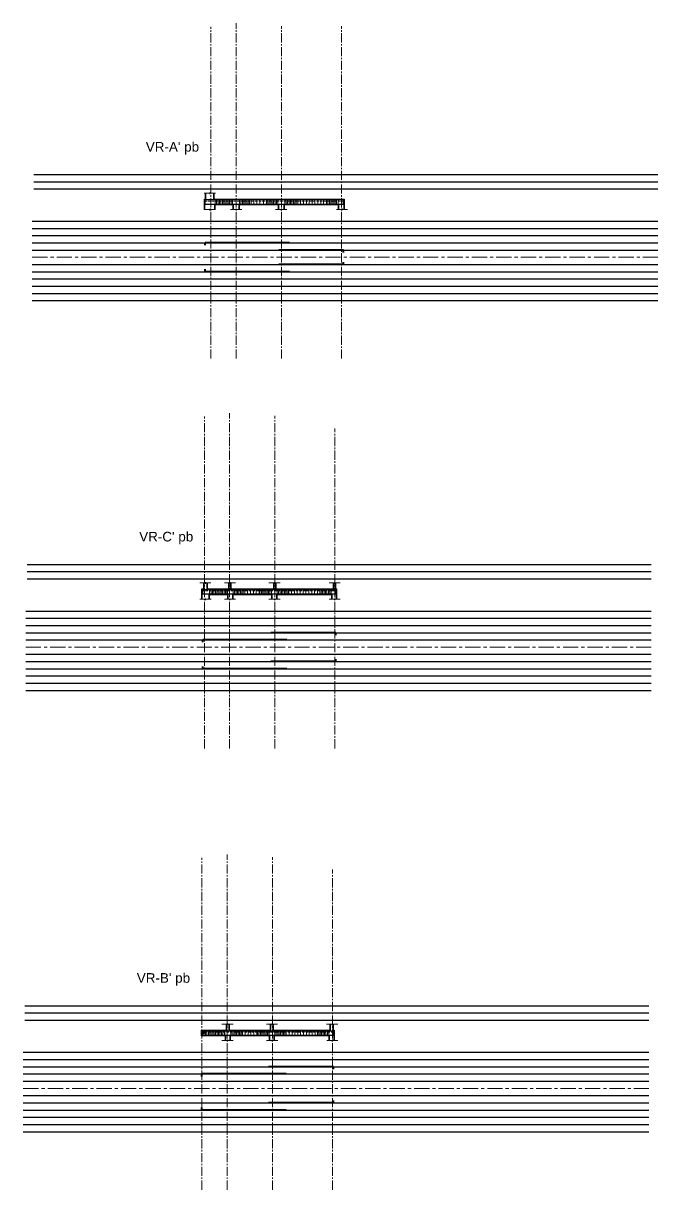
# Model space of a CAD drawing. Header units: millimetres. Extents: x 1130 to 2176, y -195 to 376.
# Drawn here: x 2101.3 to 2167.2, y 254.4 to 375.7 of the extents above; entities that cross this region are included whole.
import ezdxf

# ---------------------------------------------------------------- set-up
doc = ezdxf.new("R2010")
doc.units = ezdxf.units.MM
for name, pattern in [('AXES', [50.8, 31.75, -6.35, 6.35, -6.35]), ('CENTER2', [28.575, 19.05, -3.175, 3.175, -3.175]), ('HIDDEN', [0.375, 0.25, -0.125])]:
    doc.linetypes.add(name, pattern=pattern)
for name, color, linetype in [('A- TEXTO 1', 7, 'Continuous'), ('EDIS-MURO PERIMETRAL', 3, 'Continuous'), ('TEXTURA', 8, 'Continuous')]:
    doc.layers.add(name, color=color, linetype=linetype)
for name, color, linetype, lineweight in [('EDIS-BORDE DE LOSA', 3, 'Continuous', 9), ('EDIS-COLUMNAS SOTANO', 7, 'Continuous', 40), ('EDIS-EJES COLUMNAS', 9, 'CENTER2', 15), ('EDIS-ESTRIBOS', 3, 'Continuous', 15), ('EDIS-PEDESTALES', 4, 'Continuous', 13), ('EDIS-PL-DIMENSION', 8, 'Continuous', 13), ('EDIS-REFUERZOS', 6, 'Continuous', 30), ('EDIS-REFUERZOS DETALLES', 7, 'Continuous', 40), ('EDIS-VIGAS RIOSTRAS', 6, 'Continuous', 13), ('Est-PL-DIMENSION', 8, 'Continuous', 13)]:
    doc.layers.add(name, color=color, linetype=linetype, lineweight=lineweight)
doc.layers.add('EDIS-VIEWPOTS', color=8, linetype='Continuous', plot=False)
doc.styles.add('style1', font='arial.ttf', dxfattribs={"height": 0.2})

# ---------------------------------------------------------------- blocks, each defined once
blk = doc.blocks.new('*U608')
at = {"layer": 'EDIS-ESTRIBOS', "linetype": 'ByBlock'}
blk.add_line((0, -0.2375), (0, 0.2375), dxfattribs=at)
blk = doc.blocks.new('*U607')
at = {"layer": 'EDIS-PL-DIMENSION', "color": 0, "linetype": 'ByBlock', "lineweight": -2, "transparency": 16777216}
for p in [(1997.44, 320.7), (1997.59, 320.7), (1997.74, 320.7), (1997.89, 320.7), (1998.04, 320.7), (1998.19, 320.7), (1998.34, 320.7), (1998.49, 320.7), (1998.64, 320.7)]:
    blk.add_blockref('*U608', p, dxfattribs=at)
blk = doc.blocks.new('*U610')
at = {"layer": 'EDIS-ESTRIBOS', "linetype": 'ByBlock'}
blk.add_line((0, -0.2375), (0, 0.2375), dxfattribs=at)
blk = doc.blocks.new('*U609')
at = {"layer": 'EDIS-PL-DIMENSION', "color": 0, "linetype": 'ByBlock', "lineweight": -2, "transparency": 16777216}
for p in [(1997.44, 320.7), (1997.59, 320.7), (1997.74, 320.7), (1997.89, 320.7), (1998.04, 320.7), (1998.19, 320.7), (1998.34, 320.7), (1998.49, 320.7), (1998.64, 320.7)]:
    blk.add_blockref('*U610', p, dxfattribs=at)
blk = doc.blocks.new('*U612')
at = {"layer": 'EDIS-ESTRIBOS', "linetype": 'ByBlock'}
blk.add_line((0, -0.2375), (0, 0.2375), dxfattribs=at)
blk = doc.blocks.new('*U611')
at = {"layer": 'EDIS-PL-DIMENSION', "color": 0, "linetype": 'ByBlock', "lineweight": -2, "transparency": 16777216}
for p in [(1997.44, 320.7), (1997.59, 320.7), (1997.74, 320.7), (1997.89, 320.7), (1998.04, 320.7), (1998.19, 320.7), (1998.34, 320.7), (1998.49, 320.7), (1998.64, 320.7)]:
    blk.add_blockref('*U612', p, dxfattribs=at)
blk = doc.blocks.new('*U614')
at = {"layer": 'EDIS-ESTRIBOS', "linetype": 'ByBlock'}
blk.add_line((0, -0.2375), (0, 0.2375), dxfattribs=at)
blk = doc.blocks.new('*U613')
at = {"layer": 'EDIS-PL-DIMENSION', "color": 0, "linetype": 'ByBlock', "lineweight": -2, "transparency": 16777216}
for p in [(1997.44, 320.7), (1997.59, 320.7), (1997.74, 320.7), (1997.89, 320.7), (1998.04, 320.7), (1998.19, 320.7), (1998.34, 320.7), (1998.49, 320.7), (1998.64, 320.7)]:
    blk.add_blockref('*U614', p, dxfattribs=at)
blk = doc.blocks.new('*U615')
at = {"layer": 'EDIS-ESTRIBOS', "linetype": 'ByBlock'}
blk.add_line((0, -0.2375), (0, 0.2375), dxfattribs=at)
blk = doc.blocks.new('*U616')
at = {"layer": 'EDIS-PL-DIMENSION', "color": 0, "linetype": 'ByBlock', "lineweight": -2, "transparency": 16777216}
for p in [(2120.63, 316.59), (2120.78, 316.59), (2120.93, 316.59), (2121.08, 316.59), (2121.23, 316.59), (2121.38, 316.59), (2121.53, 316.59), (2121.68, 316.59), (2121.83, 316.59), (2121.98, 316.59), (2122.13, 316.59), (2122.28, 316.59), (2122.43, 316.59)]:
    blk.add_blockref('*U615', p, dxfattribs=at)
blk = doc.blocks.new('*U617')
at = {"layer": 'EDIS-ESTRIBOS', "linetype": 'ByBlock'}
blk.add_line((0, -0.24), (0, 0.24), dxfattribs=at)
blk = doc.blocks.new('*U618')
at = {"layer": 'EDIS-PL-DIMENSION', "color": 0, "linetype": 'ByBlock', "lineweight": -2, "transparency": 16777216}
for p in [(2124.28, 316.59), (2124.58, 316.59), (2124.88, 316.59), (2125.18, 316.59), (2125.48, 316.59), (2125.78, 316.59)]:
    blk.add_blockref('*U617', p, dxfattribs=at)
blk = doc.blocks.new('*U619')
at = {"layer": 'EDIS-ESTRIBOS', "linetype": 'ByBlock'}
blk.add_line((0, -0.24), (0, 0.24), dxfattribs=at)
blk = doc.blocks.new('*U620')
at = {"layer": 'EDIS-PL-DIMENSION', "color": 0, "linetype": 'ByBlock', "lineweight": -2, "transparency": 16777216}
for p in [(2128.85, 316.59), (2129.15, 316.59), (2129.45, 316.59), (2129.75, 316.59), (2130.05, 316.59), (2130.35, 316.59), (2130.65, 316.59), (2130.95, 316.59), (2131.25, 316.59), (2131.55, 316.59), (2131.85, 316.59)]:
    blk.add_blockref('*U619', p, dxfattribs=at)
blk = doc.blocks.new('*U632')
at = {"layer": 'EDIS-ESTRIBOS', "linetype": 'ByBlock'}
blk.add_line((0, -0.2375), (0, 0.2375), dxfattribs=at)
blk = doc.blocks.new('*U631')
at = {"layer": 'EDIS-PL-DIMENSION', "color": 0, "linetype": 'ByBlock', "lineweight": -2, "transparency": 16777216}
for p in [(1997.44, 320.7), (1997.59, 320.7), (1997.74, 320.7), (1997.89, 320.7), (1998.04, 320.7), (1998.19, 320.7), (1998.34, 320.7), (1998.49, 320.7), (1998.64, 320.7)]:
    blk.add_blockref('*U632', p, dxfattribs=at)
blk = doc.blocks.new('*U634')
at = {"layer": 'EDIS-ESTRIBOS', "linetype": 'ByBlock'}
blk.add_line((0, -0.2375), (0, 0.2375), dxfattribs=at)
blk = doc.blocks.new('*U633')
at = {"layer": 'EDIS-PL-DIMENSION', "color": 0, "linetype": 'ByBlock', "lineweight": -2, "transparency": 16777216}
for p in [(1997.44, 320.7), (1997.59, 320.7), (1997.74, 320.7), (1997.89, 320.7), (1998.04, 320.7), (1998.19, 320.7), (1998.34, 320.7), (1998.49, 320.7), (1998.64, 320.7)]:
    blk.add_blockref('*U634', p, dxfattribs=at)
blk = doc.blocks.new('*U622')
at = {"layer": 'EDIS-ESTRIBOS', "linetype": 'ByBlock'}
blk.add_line((0, -0.2375), (0, 0.2375), dxfattribs=at)
blk = doc.blocks.new('*U621')
at = {"layer": 'EDIS-PL-DIMENSION', "color": 0, "linetype": 'ByBlock', "lineweight": -2, "transparency": 16777216}
for p in [(1997.44, 320.7), (1997.59, 320.7), (1997.74, 320.7), (1997.89, 320.7), (1998.04, 320.7), (1998.19, 320.7), (1998.34, 320.7), (1998.49, 320.7), (1998.64, 320.7)]:
    blk.add_blockref('*U622', p, dxfattribs=at)
blk = doc.blocks.new('*U624')
at = {"layer": 'EDIS-ESTRIBOS', "linetype": 'ByBlock'}
blk.add_line((0, -0.2375), (0, 0.2375), dxfattribs=at)
blk = doc.blocks.new('*U623')
at = {"layer": 'EDIS-PL-DIMENSION', "color": 0, "linetype": 'ByBlock', "lineweight": -2, "transparency": 16777216}
for p in [(1997.44, 320.7), (1997.59, 320.7), (1997.74, 320.7), (1997.89, 320.7), (1998.04, 320.7), (1998.19, 320.7), (1998.34, 320.7), (1998.49, 320.7), (1998.64, 320.7)]:
    blk.add_blockref('*U624', p, dxfattribs=at)
blk = doc.blocks.new('*U625')
at = {"layer": 'EDIS-ESTRIBOS', "linetype": 'ByBlock'}
blk.add_line((0, -0.2375), (0, 0.2375), dxfattribs=at)
blk = doc.blocks.new('*U626')
at = {"layer": 'EDIS-PL-DIMENSION', "color": 0, "linetype": 'ByBlock', "lineweight": -2, "transparency": 16777216}
for p in [(2120.63, 316.59), (2120.78, 316.59), (2120.93, 316.59), (2121.08, 316.59), (2121.23, 316.59), (2121.38, 316.59), (2121.53, 316.59), (2121.68, 316.59), (2121.83, 316.59), (2121.98, 316.59), (2122.13, 316.59), (2122.28, 316.59), (2122.43, 316.59)]:
    blk.add_blockref('*U625', p, dxfattribs=at)
blk = doc.blocks.new('*U627')
at = {"layer": 'EDIS-ESTRIBOS', "linetype": 'ByBlock'}
blk.add_line((0, -0.24), (0, 0.24), dxfattribs=at)
blk = doc.blocks.new('*U628')
at = {"layer": 'EDIS-PL-DIMENSION', "color": 0, "linetype": 'ByBlock', "lineweight": -2, "transparency": 16777216}
for p in [(2124.28, 316.59), (2124.58, 316.59), (2124.88, 316.59), (2125.18, 316.59), (2125.48, 316.59), (2125.78, 316.59)]:
    blk.add_blockref('*U627', p, dxfattribs=at)
blk = doc.blocks.new('*U629')
at = {"layer": 'EDIS-ESTRIBOS', "linetype": 'ByBlock'}
blk.add_line((0, -0.24), (0, 0.24), dxfattribs=at)
blk = doc.blocks.new('*U630')
at = {"layer": 'EDIS-PL-DIMENSION', "color": 0, "linetype": 'ByBlock', "lineweight": -2, "transparency": 16777216}
for p in [(2128.85, 316.59), (2129.15, 316.59), (2129.45, 316.59), (2129.75, 316.59), (2130.05, 316.59), (2130.35, 316.59), (2130.65, 316.59), (2130.95, 316.59), (2131.25, 316.59), (2131.55, 316.59), (2131.85, 316.59)]:
    blk.add_blockref('*U629', p, dxfattribs=at)
blk = doc.blocks.new('*U924')
at = {"layer": 'EDIS-ESTRIBOS', "linetype": 'ByBlock'}
blk.add_line((0, -0.2375), (0, 0.2375), dxfattribs=at)
blk = doc.blocks.new('*U925')
at = {"layer": 'EDIS-PL-DIMENSION', "color": 0, "linetype": 'ByBlock', "lineweight": -2, "transparency": 16777216}
for p in [(2120.63, 316.59), (2120.78, 316.59), (2120.93, 316.59), (2121.08, 316.59), (2121.23, 316.59), (2121.38, 316.59), (2121.53, 316.59), (2121.68, 316.59), (2121.83, 316.59), (2121.98, 316.59), (2122.13, 316.59), (2122.28, 316.59), (2122.43, 316.59)]:
    blk.add_blockref('*U924', p, dxfattribs=at)

msp = doc.modelspace()

# ---------------------------------------------------------------- hatches: boundary and pattern name
at = {"layer": 'TEXTURA'}
h = msp.add_hatch(dxfattribs=at)
h.set_pattern_fill('ANSI32', color=2, scale=0.033)
h.paths.add_polyline_path([(2120.159, 270.952), (2119.834, 270.952), (2119.834, 270.477), (2120.159, 270.477)])
h.paths.add_polyline_path([(2120.159, 271.002), (2119.834, 271.002), (2119.834, 270.952), (2120.159, 270.952)])
h.paths.add_polyline_path([(2120.159, 270.477), (2119.834, 270.477), (2119.834, 270.402), (2120.159, 270.402)])
h.paths.add_polyline_path([(2119.834, 270.477), (2119.834, 271.002), (2119.759, 271.002), (2119.759, 270.402), (2119.834, 270.402)])

# ---------------------------------------------------------------- linework, layer by layer
at = {"layer": 'EDIS-BORDE DE LOSA', "linetype": 'HIDDEN'}
for p, q in [((2120.11, 357.211), (2134.64, 357.211)), ((2119.835, 316.682), (2133.83, 316.682)), ((2119.759, 270.802), (2133.579, 270.802))]:
    msp.add_line(p, q, dxfattribs=at)
at = {"layer": 'EDIS-COLUMNAS SOTANO', "lineweight": 35}
for p, q in [((2120.035, 316.882), (2120.035, 317.497)), ((2120.385, 316.882), (2120.385, 317.497))]:
    msp.add_line(p, q, dxfattribs=at)
at = {"layer": 'EDIS-EJES COLUMNAS', "ltscale": 0.05}
for p, q in [((2120.77, 340.831), (2120.77, 375.318)), ((2123.39, 340.831), (2123.39, 375.684)), ((2128.09, 340.831), (2128.09, 375.39)), ((2134.34, 340.831), (2134.34, 375.39)), ((2120.085, 300.303), (2120.085, 334.79)), ((2122.705, 300.303), (2122.705, 335.156)), ((2127.405, 300.303), (2127.405, 334.861)), ((2133.655, 300.303), (2133.655, 333.573)), ((2119.834, 254.423), (2119.834, 288.91)), ((2122.454, 254.423), (2122.454, 289.276)), ((2127.154, 254.423), (2127.154, 288.981)), ((2133.404, 254.423), (2133.404, 287.693))]:
    msp.add_line(p, q, dxfattribs=at)
at = {"layer": 'EDIS-EJES COLUMNAS', "color": 8, "linetype": 'AXES', "lineweight": 0, "ltscale": 0.05}
for p, q in [((2102.19, 351.361), (2167.231, 351.361)), ((2101.505, 310.832), (2166.546, 310.832)), ((2101.255, 264.952), (2166.295, 264.952))]:
    msp.add_line(p, q, dxfattribs=at)
at = {"layer": 'EDIS-ESTRIBOS', "linetype": 'ByBlock'}
for p, q in [((2123.74, 356.886), (2123.74, 357.361)), ((2123.89, 356.886), (2123.89, 357.361)), ((2124.04, 356.886), (2124.04, 357.361)), ((2124.19, 356.886), (2124.19, 357.361)), ((2124.34, 356.886), (2124.34, 357.361)), ((2124.49, 356.886), (2124.49, 357.361)), ((2124.64, 356.886), (2124.64, 357.361)), ((2124.79, 356.886), (2124.79, 357.361)), ((2124.94, 356.886), (2124.94, 357.361)), ((2125.24, 356.886), (2125.24, 357.361)), ((2125.54, 356.886), (2125.54, 357.361)), ((2125.84, 356.886), (2125.84, 357.361)), ((2126.24, 356.886), (2126.24, 357.361)), ((2126.54, 356.886), (2126.54, 357.361)), ((2126.69, 356.886), (2126.69, 357.361)), ((2126.84, 356.886), (2126.84, 357.361)), ((2126.99, 356.886), (2126.99, 357.361)), ((2127.14, 356.886), (2127.14, 357.361)), ((2127.29, 356.886), (2127.29, 357.361)), ((2127.44, 356.886), (2127.44, 357.361)), ((2127.59, 356.886), (2127.59, 357.361)), ((2127.74, 356.886), (2127.74, 357.361)), ((2127.74, 356.886), (2127.74, 357.361)), ((2128.44, 356.886), (2128.44, 357.361)), ((2128.59, 356.886), (2128.59, 357.361)), ((2128.74, 356.886), (2128.74, 357.361)), ((2128.89, 356.886), (2128.89, 357.361)), ((2129.04, 356.886), (2129.04, 357.361)), ((2129.19, 356.886), (2129.19, 357.361)), ((2129.34, 356.886), (2129.34, 357.361)), ((2129.49, 356.886), (2129.49, 357.361)), ((2129.64, 356.886), (2129.64, 357.361)), ((2129.79, 356.886), (2129.79, 357.361)), ((2130.09, 356.886), (2130.09, 357.361)), ((2130.39, 356.886), (2130.39, 357.361)), ((2130.69, 356.886), (2130.69, 357.361)), ((2130.69, 356.886), (2130.69, 357.361)), ((2130.99, 356.886), (2130.99, 357.361)), ((2131.29, 356.886), (2131.29, 357.361)), ((2131.59, 356.886), (2131.59, 357.361)), ((2131.89, 356.886), (2131.89, 357.361)), ((2132.19, 356.886), (2132.19, 357.361)), ((2132.19, 356.886), (2132.19, 357.361)), ((2132.49, 356.886), (2132.49, 357.361)), ((2132.79, 356.886), (2132.79, 357.361)), ((2132.94, 356.886), (2132.94, 357.361)), ((2133.09, 356.886), (2133.09, 357.361)), ((2133.24, 356.886), (2133.24, 357.361)), ((2133.39, 356.886), (2133.39, 357.361)), ((2133.54, 356.886), (2133.54, 357.361)), ((2133.69, 356.886), (2133.69, 357.361)), ((2133.84, 356.886), (2133.84, 357.361)), ((2133.99, 356.886), (2133.99, 357.361)), ((2122.48, 316.357), (2122.48, 316.832)), ((2127.055, 316.357), (2127.055, 316.832)), ((2133.28, 316.357), (2133.28, 316.832)), ((2122.009, 270.477), (2122.009, 270.952)), ((2122.179, 270.477), (2122.179, 270.952)), ((2122.229, 270.477), (2122.229, 270.952)), ((2126.804, 270.477), (2126.804, 270.952)), ((2133.029, 270.477), (2133.029, 270.952))]:
    msp.add_line(p, q, dxfattribs=at)
at = {"layer": 'EDIS-MURO PERIMETRAL', "lineweight": 35}
for p, q in [((2120.21, 357.411), (2120.21, 358.026)), ((2121.06, 357.411), (2121.06, 358.026)), ((2122.63, 316.882), (2122.63, 317.497)), ((2122.83, 316.882), (2122.83, 317.497)), ((2127.305, 316.882), (2127.305, 317.497)), ((2127.505, 316.882), (2127.505, 317.497)), ((2133.53, 316.882), (2133.53, 317.497)), ((2133.73, 316.882), (2133.73, 317.497)), ((2122.379, 271.002), (2122.379, 271.617)), ((2122.679, 271.002), (2122.679, 271.617)), ((2126.954, 271.002), (2126.954, 271.617)), ((2127.254, 271.002), (2127.254, 271.617)), ((2133.179, 271.002), (2133.179, 271.617)), ((2133.479, 271.002), (2133.479, 271.617))]:
    msp.add_line(p, q, dxfattribs=at)
at = {"layer": 'EDIS-PEDESTALES', "lineweight": 35}
for p, q in [((2120.11, 356.334), (2120.11, 357.411)), ((2121.16, 356.334), (2121.16, 356.811)), ((2123.09, 356.811), (2123.09, 356.334)), ((2123.69, 356.811), (2123.69, 356.334)), ((2127.79, 356.811), (2127.79, 356.334)), ((2128.39, 356.811), (2128.39, 356.334)), ((2134.04, 356.811), (2134.04, 356.334)), ((2134.64, 357.411), (2134.64, 356.334)), ((2119.835, 315.806), (2119.835, 316.882)), ((2133.83, 315.806), (2133.83, 316.882)), ((2120.585, 315.806), (2120.585, 316.282)), ((2122.53, 315.806), (2122.53, 316.282)), ((2123.03, 315.806), (2123.03, 316.282)), ((2127.105, 315.806), (2127.105, 316.282)), ((2127.605, 315.806), (2127.605, 316.282)), ((2133.33, 315.806), (2133.33, 316.282)), ((2133.579, 269.926), (2133.579, 271.002)), ((2122.279, 269.926), (2122.279, 270.402)), ((2122.779, 269.926), (2122.779, 270.402)), ((2126.854, 269.926), (2126.854, 270.402)), ((2127.354, 269.926), (2127.354, 270.402)), ((2133.079, 269.926), (2133.079, 270.402))]:
    msp.add_line(p, q, dxfattribs=at)
at = {"layer": 'EDIS-REFUERZOS', "linetype": 'ByBlock'}
for p, q in [((2120.185, 356.886), (2120.185, 357.361)), ((2120.185, 357.361), (2134.565, 357.361)), ((2120.185, 356.886), (2134.565, 356.886)), ((2134.565, 356.886), (2134.565, 357.361)), ((2119.91, 316.357), (2119.91, 316.832)), ((2119.91, 316.832), (2133.755, 316.832)), ((2133.755, 316.357), (2133.755, 316.832)), ((2119.91, 316.357), (2133.755, 316.357)), ((2119.834, 270.952), (2133.504, 270.952)), ((2119.834, 270.477), (2119.834, 270.952)), ((2119.834, 270.477), (2133.504, 270.477)), ((2133.504, 270.477), (2133.504, 270.952))]:
    msp.add_line(p, q, dxfattribs=at)
at = {"layer": 'EDIS-REFUERZOS DETALLES', "linetype": 'ByBlock'}
for p, q in [((2128.935, 352.861), (2120.185, 352.861)), ((2120.185, 352.611), (2120.185, 352.861)), ((2134.565, 352.111), (2127.815, 352.111)), ((2134.565, 351.861), (2134.565, 352.111)), ((2134.565, 350.611), (2127.815, 350.611)), ((2134.565, 350.611), (2134.565, 350.861)), ((2120.185, 349.861), (2120.185, 350.111)), ((2128.935, 349.861), (2120.185, 349.861)), ((2133.755, 312.332), (2127.005, 312.332)), ((2133.755, 312.332), (2127.005, 312.332)), ((2133.755, 312.082), (2133.755, 312.332)), ((2128.66, 311.582), (2119.91, 311.582)), ((2119.91, 311.332), (2119.91, 311.582)), ((2133.755, 309.332), (2127.005, 309.332)), ((2133.755, 309.332), (2133.755, 309.582)), ((2119.91, 308.582), (2119.91, 308.832)), ((2128.66, 308.582), (2119.91, 308.582)), ((2133.504, 267.202), (2126.754, 267.202)), ((2133.504, 266.952), (2133.504, 267.202)), ((2128.584, 266.452), (2119.834, 266.452)), ((2119.834, 266.202), (2119.834, 266.452)), ((2133.504, 263.452), (2126.754, 263.452)), ((2133.504, 263.452), (2133.504, 263.702)), ((2119.834, 262.702), (2119.834, 262.952)), ((2128.584, 262.702), (2119.834, 262.702))]:
    msp.add_line(p, q, dxfattribs=at)
at = {"layer": 'EDIS-VIEWPOTS'}
for p, q in [((2102.334, 359.961), (2167.231, 359.961)), ((2102.334, 359.211), (2167.231, 359.211)), ((2102.334, 358.461), (2167.231, 358.461)), ((2102.19, 355.111), (2167.231, 355.111)), ((2102.19, 354.361), (2167.231, 354.361)), ((2102.19, 353.611), (2167.231, 353.611)), ((2102.19, 352.861), (2167.231, 352.861)), ((2102.19, 352.111), (2167.231, 352.111)), ((2102.19, 350.611), (2167.231, 350.611)), ((2102.19, 349.861), (2167.231, 349.861)), ((2102.19, 349.111), (2167.231, 349.111)), ((2102.19, 348.361), (2167.231, 348.361)), ((2102.19, 347.611), (2167.231, 347.611)), ((2102.19, 346.861), (2167.231, 346.861)), ((2101.649, 319.432), (2166.546, 319.432)), ((2101.649, 318.682), (2166.546, 318.682)), ((2101.649, 317.932), (2166.546, 317.932)), ((2101.505, 314.582), (2166.546, 314.582)), ((2101.505, 313.832), (2166.546, 313.832)), ((2101.505, 313.082), (2166.546, 313.082)), ((2101.505, 312.332), (2166.546, 312.332)), ((2101.505, 311.582), (2166.546, 311.582)), ((2101.505, 310.082), (2166.546, 310.082)), ((2101.505, 309.332), (2166.546, 309.332)), ((2101.505, 308.582), (2166.546, 308.582)), ((2101.505, 307.832), (2166.546, 307.832)), ((2101.505, 307.082), (2166.546, 307.082)), ((2101.505, 306.332), (2166.546, 306.332)), ((2101.399, 273.552), (2166.295, 273.552)), ((2101.399, 272.802), (2166.295, 272.802)), ((2101.399, 272.052), (2166.295, 272.052)), ((2101.255, 268.702), (2166.295, 268.702)), ((2101.255, 267.952), (2166.295, 267.952)), ((2101.255, 267.202), (2166.295, 267.202)), ((2101.255, 266.452), (2166.295, 266.452)), ((2101.255, 265.702), (2166.295, 265.702)), ((2101.255, 264.202), (2166.295, 264.202)), ((2101.255, 263.452), (2166.295, 263.452)), ((2101.255, 262.702), (2166.295, 262.702)), ((2101.255, 261.952), (2166.295, 261.952)), ((2101.255, 261.202), (2166.295, 261.202)), ((2101.255, 260.452), (2166.295, 260.452))]:
    msp.add_line(p, q, dxfattribs=at)
at = {"layer": 'EDIS-VIGAS RIOSTRAS', "color": 2}
for p, q in [((2120.11, 357.411), (2120.21, 357.411)), ((2121.06, 357.411), (2128.29, 357.411)), ((2121.16, 356.811), (2123.09, 356.811)), ((2123.69, 356.811), (2127.79, 356.811)), ((2128.29, 357.411), (2134.64, 357.411)), ((2128.39, 356.811), (2134.04, 356.811)), ((2119.835, 316.882), (2120.035, 316.882)), ((2120.385, 316.882), (2122.63, 316.882)), ((2122.83, 316.882), (2127.305, 316.882)), ((2127.505, 316.882), (2133.53, 316.882)), ((2133.73, 316.882), (2133.83, 316.882)), ((2120.585, 316.282), (2122.53, 316.282)), ((2123.03, 316.282), (2127.105, 316.282)), ((2127.605, 316.282), (2133.33, 316.282)), ((2119.759, 270.402), (2119.759, 271.002)), ((2119.759, 271.002), (2122.379, 271.002)), ((2120.159, 271.002), (2120.159, 270.402)), ((2122.679, 271.002), (2126.954, 271.002)), ((2127.254, 271.002), (2133.179, 271.002)), ((2133.479, 271.002), (2133.579, 271.002)), ((2119.759, 270.402), (2122.279, 270.402)), ((2122.779, 270.402), (2126.854, 270.402)), ((2127.354, 270.402), (2133.079, 270.402))]:
    msp.add_line(p, q, dxfattribs=at)
at = {"layer": 'Est-PL-DIMENSION'}
for points in [[(2120.074, 358.026), (2120.642, 358.026), (2120.648, 357.932), (2120.671, 358.119), (2120.68, 358.026), (2121.232, 358.026)], [(2120.078, 356.334), (2120.647, 356.334), (2120.653, 356.24), (2120.676, 356.428), (2120.684, 356.334), (2121.236, 356.334)], [(2122.808, 356.334), (2123.377, 356.334), (2123.383, 356.24), (2123.406, 356.428), (2123.414, 356.334), (2123.966, 356.334)], [(2127.492, 356.334), (2128.061, 356.334), (2128.067, 356.24), (2128.09, 356.428), (2128.098, 356.334), (2128.65, 356.334)], [(2133.817, 356.334), (2134.386, 356.334), (2134.392, 356.24), (2134.415, 356.428), (2134.423, 356.334), (2134.975, 356.334)], [(2119.614, 317.497), (2120.182, 317.497), (2120.188, 317.404), (2120.211, 317.591), (2120.22, 317.497), (2120.772, 317.497)], [(2122.163, 317.497), (2122.731, 317.497), (2122.738, 317.404), (2122.761, 317.591), (2122.769, 317.497), (2123.321, 317.497)], [(2126.795, 317.497), (2127.364, 317.497), (2127.37, 317.404), (2127.393, 317.591), (2127.401, 317.497), (2127.953, 317.497)], [(2133.051, 317.497), (2133.62, 317.497), (2133.626, 317.404), (2133.649, 317.591), (2133.657, 317.497), (2134.209, 317.497)], [(2119.618, 315.806), (2120.187, 315.806), (2120.193, 315.712), (2120.216, 315.9), (2120.224, 315.806), (2120.776, 315.806)], [(2122.168, 315.806), (2122.736, 315.806), (2122.742, 315.712), (2122.765, 315.9), (2122.773, 315.806), (2123.326, 315.806)], [(2126.8, 315.806), (2127.369, 315.806), (2127.375, 315.712), (2127.398, 315.9), (2127.406, 315.806), (2127.958, 315.806)], [(2133.056, 315.806), (2133.624, 315.806), (2133.631, 315.712), (2133.653, 315.9), (2133.662, 315.806), (2134.214, 315.806)], [(2121.913, 271.617), (2122.481, 271.617), (2122.487, 271.524), (2122.51, 271.711), (2122.518, 271.617), (2123.071, 271.617)], [(2126.545, 271.617), (2127.114, 271.617), (2127.12, 271.524), (2127.143, 271.711), (2127.151, 271.617), (2127.703, 271.617)], [(2132.801, 271.617), (2133.369, 271.617), (2133.376, 271.524), (2133.398, 271.711), (2133.407, 271.617), (2133.959, 271.617)], [(2121.917, 269.926), (2122.486, 269.926), (2122.492, 269.832), (2122.515, 270.02), (2122.523, 269.926), (2123.075, 269.926)], [(2126.55, 269.926), (2127.118, 269.926), (2127.124, 269.832), (2127.147, 270.02), (2127.156, 269.926), (2127.708, 269.926)], [(2132.806, 269.926), (2133.374, 269.926), (2133.38, 269.832), (2133.403, 270.02), (2133.411, 269.926), (2133.964, 269.926)]]:
    msp.add_lwpolyline(points, dxfattribs=at)

# ---------------------------------------------------------------- block references
at = {"layer": 'EDIS-PL-DIMENSION'}
for name, p in [('*U925', (0.575, 40.528)), ('*U616', (0, 0)), ('*U607', (125.645, -4.109)), ('*U618', (0, 0)), ('*U611', (128.42, -4.109)), ('*U609', (130.22, -4.109)), ('*U620', (0, 0)), ('*U613', (134.645, -4.109)), ('*U626', (-0.425, -45.88)), ('*U631', (125.394, -49.989)), ('*U628', (-0.25, -45.88)), ('*U621', (128.169, -49.989)), ('*U633', (129.969, -49.989)), ('*U630', (-0.25, -45.88)), ('*U623', (134.394, -49.989))]:
    msp.add_blockref(name, p, dxfattribs=at)

# ---------------------------------------------------------------- texts
at = {"layer": 'A- TEXTO 1', "style": 'style1'}
for s, p in [("VR-A' pb", (2113.993, 362.344, -1764)), ("VR-C' pb", (2113.307, 321.816, -1764)), ("VR-B' pb", (2113.057, 275.936, -1764))]:
    msp.add_text(s, height=1, rotation=0, dxfattribs=at).set_placement(p)

doc.saveas('drawing.dxf')
